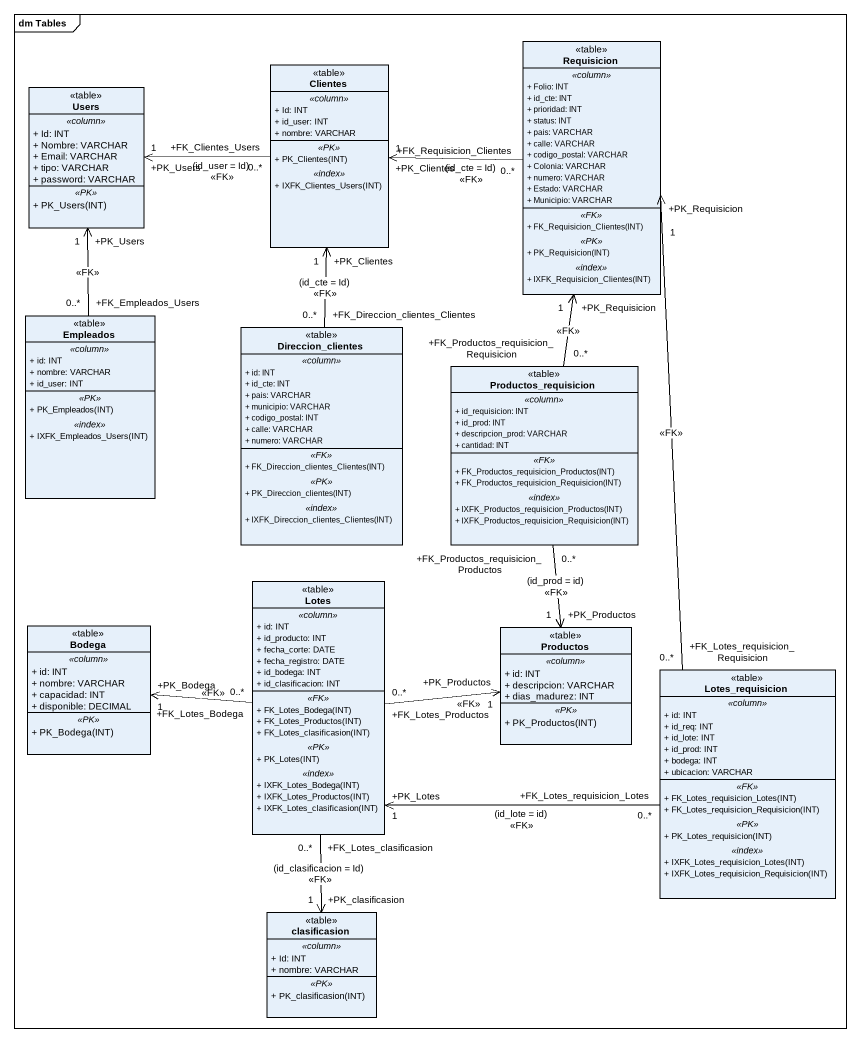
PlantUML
@startuml
mainframe dm Tables
hide circle
hide empty members
skinparam classAttributeIconSize 0
class Requisicion <<table>> {
  .. <<column>> ..
  + Folio: INT
  + id_cte: INT
  + prioridad: INT
  + status: INT
  + pais: VARCHAR
  + calle: VARCHAR
  + codigo_postal: VARCHAR
  + Colonia: VARCHAR
  + numero: VARCHAR
  + Estado: VARCHAR
  + Municipio: VARCHAR
  .. <<FK>> ..
  + FK_Requisicion_Clientes(INT)
  .. <<PK>> ..
  + PK_Requisicion(INT)
  .. <<index>> ..
  + IXFK_Requisicion_Clientes(INT)
}
class Users <<table>> {
  .. <<column>> ..
  + Id: INT
  + Nombre: VARCHAR
  + Email: VARCHAR
  + tipo: VARCHAR
  + password: VARCHAR
  .. <<PK>> ..
  + PK_Users(INT)
}
class Clientes <<table>> {
  .. <<column>> ..
  + Id: INT
  + id_user: INT
  + nombre: VARCHAR
  .. <<PK>> ..
  + PK_Clientes(INT)
  .. <<index>> ..
  + IXFK_Clientes_Users(INT)
}
class Empleados <<table>> {
  .. <<column>> ..
  + id: INT
  + nombre: VARCHAR
  + id_user: INT
  .. <<PK>> ..
  + PK_Empleados(INT)
  .. <<index>> ..
  + IXFK_Empleados_Users(INT)
}
class Direccion_clientes <<table>> {
  .. <<column>> ..
  + id: INT
  + id_cte: INT
  + pais: VARCHAR
  + municipio: VARCHAR
  + codigo_postal: INT
  + calle: VARCHAR
  + numero: VARCHAR
  .. <<FK>> ..
  + FK_Direccion_clientes_Clientes(INT)
  .. <<PK>> ..
  + PK_Direccion_clientes(INT)
  .. <<index>> ..
  + IXFK_Direccion_clientes_Clientes(INT)
}
class Productos_requisicion <<table>> {
  .. <<column>> ..
  + id_requisicion: INT
  + id_prod: INT
  + descripcion_prod: VARCHAR
  + cantidad: INT
  .. <<FK>> ..
  + FK_Productos_requisicion_Productos(INT)
  + FK_Productos_requisicion_Requisicion(INT)
  .. <<index>> ..
  + IXFK_Productos_requisicion_Productos(INT)
  + IXFK_Productos_requisicion_Requisicion(INT)
}
class Lotes <<table>> {
  .. <<column>> ..
  + id: INT
  + id_producto: INT
  + fecha_corte: DATE
  + fecha_registro: DATE
  + id_bodega: INT
  + id_clasificacion: INT
  .. <<FK>> ..
  + FK_Lotes_Bodega(INT)
  + FK_Lotes_Productos(INT)
  + FK_Lotes_clasificasion(INT)
  .. <<PK>> ..
  + PK_Lotes(INT)
  .. <<index>> ..
  + IXFK_Lotes_Bodega(INT)
  + IXFK_Lotes_Productos(INT)
  + IXFK_Lotes_clasificasion(INT)
}
class Bodega <<table>> {
  .. <<column>> ..
  + id: INT
  + nombre: VARCHAR
  + capacidad: INT
  + disponible: DECIMAL
  .. <<PK>> ..
  + PK_Bodega(INT)
}
class Productos <<table>> {
  .. <<column>> ..
  + id: INT
  + descripcion: VARCHAR
  + dias_madurez: INT
  .. <<PK>> ..
  + PK_Productos(INT)
}
class Lotes_requisicion <<table>> {
  .. <<column>> ..
  + id: INT
  + id_req: INT
  + id_lote: INT
  + id_prod: INT
  + bodega: INT
  + ubicacion: VARCHAR
  .. <<FK>> ..
  + FK_Lotes_requisicion_Lotes(INT)
  + FK_Lotes_requisicion_Requisicion(INT)
  .. <<PK>> ..
  + PK_Lotes_requisicion(INT)
  .. <<index>> ..
  + IXFK_Lotes_requisicion_Lotes(INT)
  + IXFK_Lotes_requisicion_Requisicion(INT)
}
class clasificasion <<table>> {
  .. <<column>> ..
  + Id: INT
  + nombre: VARCHAR
  .. <<PK>> ..
  + PK_clasificasion(INT)
}
Requisicion "+FK_Requisicion_Clientes\n0..*" -left-> "+PK_Clientes\n1" Clientes : (id_cte = Id)\n<<FK>>
Clientes "+FK_Clientes_Users\n0..*" -left-> "+PK_Users\n1" Users : (id_user = Id)\n<<FK>>
Empleados "+FK_Empleados_Users\n0..*" -up-> "+PK_Users\n1" Users : <<FK>>
Direccion_clientes "+FK_Direccion_clientes_Clientes\n0..*" -up-> "+PK_Clientes\n1" Clientes : (id_cte = Id)\n<<FK>>
Productos_requisicion "+FK_Productos_requisicion_Requisicion\n0..*" -up-> "+PK_Requisicion\n1" Requisicion : <<FK>>
Productos_requisicion "+FK_Productos_requisicion_Productos\n0..*" --> "+PK_Productos\n1" Productos : (id_prod = id)\n<<FK>>
Lotes "+FK_Lotes_Bodega\n0..*" -left-> "+PK_Bodega\n1" Bodega : <<FK>>
Lotes "+FK_Lotes_Productos\n0..*" -right-> "+PK_Productos\n1" Productos : <<FK>>
Lotes "+FK_Lotes_clasificasion\n0..*" --> "+PK_clasificasion\n1" clasificasion : (id_clasificacion = Id)\n<<FK>>
Lotes_requisicion "+FK_Lotes_requisicion_Requisicion\n0..*" -up-> "+PK_Requisicion\n1" Requisicion : <<FK>>
Lotes_requisicion "+FK_Lotes_requisicion_Lotes\n0..*" -left-> "+PK_Lotes\n1" Lotes : (id_lote = id)\n<<FK>>
@enduml
